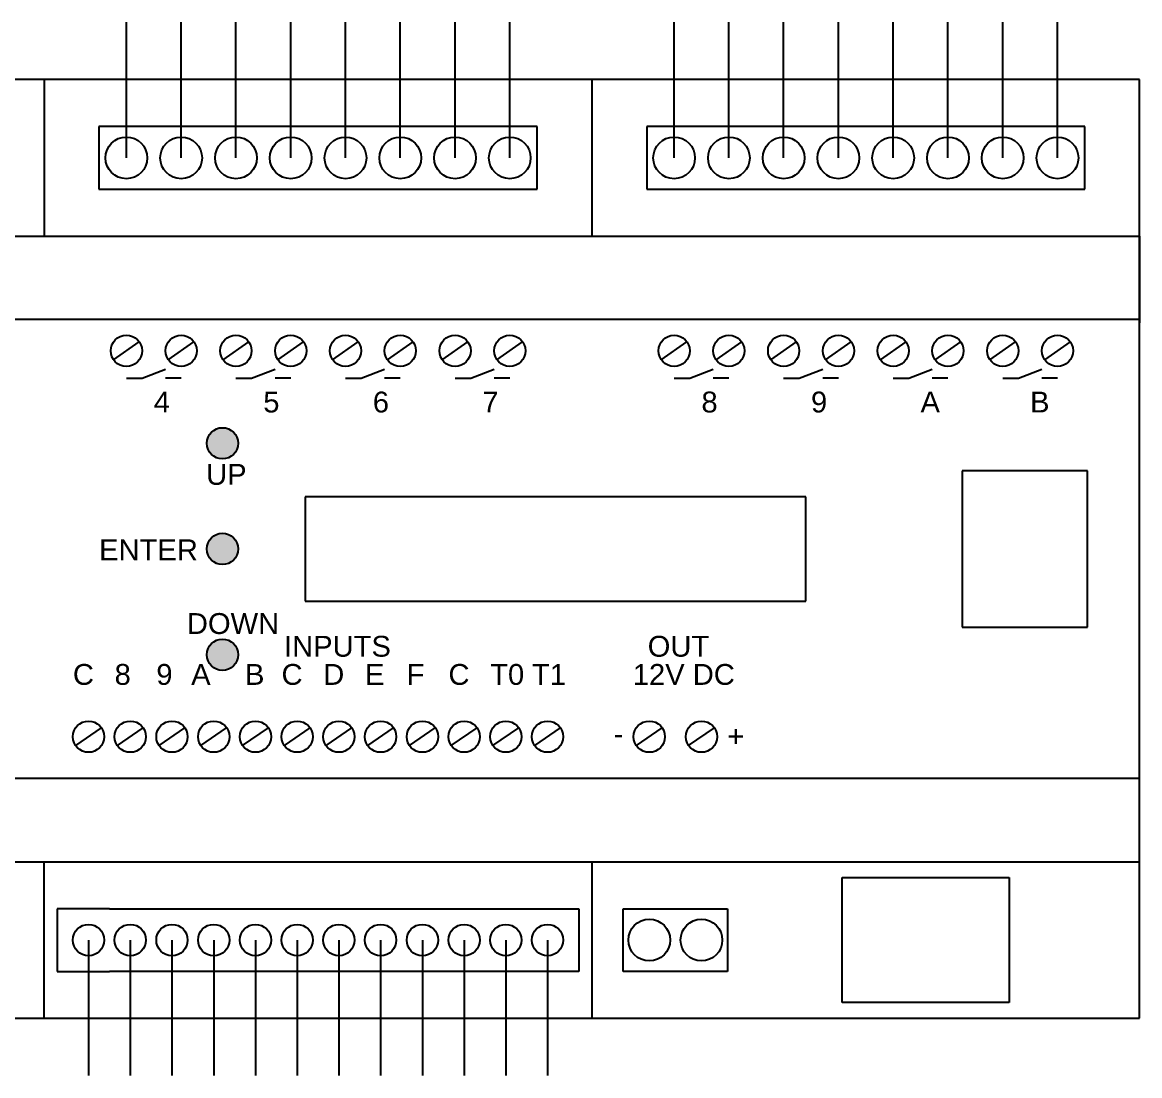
# Model space of a CAD drawing. Header units: centimetres. Extents: x 20.4 to 41.6, y 49.3 to 59.4.
# Drawn here: x 30.92 to 41.63, y 49.26 to 59.36 of the extents above; entities that cross this region are included whole.
import ezdxf

# ---------------------------------------------------------------- set-up
doc = ezdxf.new("R2010")
doc.units = ezdxf.units.CM
doc.layers.get('0').update_dxf_attribs({"lineweight": 25})
doc.styles.add('Arial', font='arial.ttf')

msp = doc.modelspace()

# ---------------------------------------------------------------- hatches: boundary and pattern name
at = {"linetype": 'Continuous', "lineweight": 5}
h = msp.add_hatch(color=256, dxfattribs=at)
h.set_gradient(color1=(255, 0, 0), color2=(255, 0, 0))
edge = h.paths.add_edge_path()
edge.add_arc((32.843, 55.322), 0.15, 0, 90)
edge.add_arc((32.843, 55.322), 0.15, 90, 180)
edge.add_arc((32.843, 55.322), 0.15, 180, 270)
edge.add_arc((32.843, 55.322), 0.15, 270, 360)
h = msp.add_hatch(color=256, dxfattribs=at)
h.set_gradient(color1=(255, 0, 0), color2=(255, 0, 0))
edge = h.paths.add_edge_path()
edge.add_arc((32.843, 54.309), 0.15, 0, 90)
edge.add_arc((32.843, 54.309), 0.15, 90, 180)
edge.add_arc((32.843, 54.309), 0.15, 180, 270)
edge.add_arc((32.843, 54.309), 0.15, 270, 360)
h = msp.add_hatch(color=256, dxfattribs=at)
h.set_gradient(color1=(255, 0, 0), color2=(255, 0, 0))
edge = h.paths.add_edge_path()
edge.add_arc((32.843, 53.295), 0.15, 0, 90)
edge.add_arc((32.843, 53.295), 0.15, 90, 180)
edge.add_arc((32.843, 53.295), 0.15, 180, 270)
edge.add_arc((32.843, 53.295), 0.15, 270, 360)

# ---------------------------------------------------------------- linework, layer by layer
for p, q in [((31.922, 58.059), (31.922, 59.359)), ((32.447, 58.059), (32.447, 59.359)), ((32.972, 58.059), (32.972, 59.359)), ((33.497, 58.059), (33.497, 59.359)), ((34.022, 58.059), (34.022, 59.359)), ((34.547, 58.059), (34.547, 59.359)), ((35.072, 58.059), (35.072, 59.359)), ((35.597, 58.059), (35.597, 59.359)), ((37.172, 58.059), (37.172, 59.359)), ((37.697, 58.059), (37.697, 59.359)), ((38.222, 58.059), (38.222, 59.359)), ((38.747, 58.059), (38.747, 59.359)), ((39.272, 58.059), (39.272, 59.359)), ((39.797, 58.059), (39.797, 59.359)), ((40.322, 58.059), (40.322, 59.359)), ((40.847, 58.059), (40.847, 59.359)), ((41.634, 58.809), (20.634, 58.809)), ((31.134, 58.809), (31.134, 57.309)), ((36.384, 58.809), (36.384, 57.309)), ((41.634, 49.809), (41.634, 58.809)), ((35.859, 58.359), (31.659, 58.359)), ((31.659, 58.359), (31.659, 57.759)), ((35.859, 57.759), (35.859, 58.359)), ((41.109, 58.359), (36.909, 58.359)), ((36.909, 58.359), (36.909, 57.759)), ((41.109, 57.759), (41.109, 58.359)), ((31.659, 57.759), (35.859, 57.759)), ((36.909, 57.759), (41.109, 57.759)), ((20.634, 57.309), (41.463, 57.309)), ((41.463, 57.309), (41.634, 57.309)), ((41.634, 57.309), (41.634, 56.509)), ((41.634, 57.291), (41.634, 56.477)), ((41.634, 56.509), (20.634, 56.509)), ((31.799, 56.123), (32.045, 56.294)), ((32.324, 56.123), (32.57, 56.294)), ((32.849, 56.123), (33.095, 56.294)), ((33.374, 56.123), (33.62, 56.294)), ((33.899, 56.123), (34.145, 56.294)), ((34.424, 56.123), (34.67, 56.294)), ((34.949, 56.123), (35.195, 56.294)), ((35.474, 56.123), (35.72, 56.294)), ((37.049, 56.123), (37.295, 56.294)), ((37.574, 56.123), (37.82, 56.294)), ((38.099, 56.123), (38.345, 56.294)), ((38.624, 56.123), (38.87, 56.294)), ((39.149, 56.123), (39.395, 56.294)), ((39.674, 56.123), (39.92, 56.294)), ((40.199, 56.123), (40.445, 56.294)), ((40.724, 56.123), (40.97, 56.294)), ((32.072, 55.947), (32.297, 56.033)), ((33.122, 55.947), (33.347, 56.033)), ((34.172, 55.947), (34.397, 56.033)), ((35.222, 55.947), (35.447, 56.033)), ((37.322, 55.947), (37.547, 56.033)), ((38.372, 55.947), (38.597, 56.033)), ((39.422, 55.947), (39.647, 56.033)), ((40.472, 55.947), (40.697, 56.033)), ((31.922, 55.947), (32.072, 55.947)), ((32.447, 55.947), (32.297, 55.947)), ((32.972, 55.947), (33.122, 55.947)), ((33.497, 55.947), (33.347, 55.947)), ((34.022, 55.947), (34.172, 55.947)), ((34.547, 55.947), (34.397, 55.947)), ((35.072, 55.947), (35.222, 55.947)), ((35.597, 55.947), (35.447, 55.947)), ((37.172, 55.947), (37.322, 55.947)), ((37.697, 55.947), (37.547, 55.947)), ((38.222, 55.947), (38.372, 55.947)), ((38.747, 55.947), (38.597, 55.947)), ((39.272, 55.947), (39.422, 55.947)), ((39.797, 55.947), (39.647, 55.947)), ((40.322, 55.947), (40.472, 55.947)), ((40.847, 55.947), (40.697, 55.947)), ((41.134, 55.059), (39.934, 55.059)), ((39.934, 55.059), (39.934, 53.559)), ((41.134, 54.309), (41.134, 55.059)), ((38.434, 54.809), (33.634, 54.809)), ((33.634, 54.809), (33.634, 53.809)), ((38.434, 53.809), (38.434, 54.809)), ((41.134, 53.559), (41.134, 54.309)), ((33.634, 53.809), (38.434, 53.809)), ((39.934, 53.559), (41.134, 53.559)), ((31.436, 52.423), (31.683, 52.594)), ((31.836, 52.423), (32.083, 52.594)), ((32.236, 52.423), (32.483, 52.594)), ((32.636, 52.423), (32.883, 52.594)), ((33.036, 52.423), (33.283, 52.594)), ((33.436, 52.423), (33.683, 52.594)), ((33.836, 52.423), (34.083, 52.594)), ((34.236, 52.423), (34.483, 52.594)), ((34.636, 52.423), (34.883, 52.594)), ((35.036, 52.423), (35.283, 52.594)), ((35.436, 52.423), (35.683, 52.594)), ((35.836, 52.423), (36.083, 52.594)), ((36.811, 52.423), (37.058, 52.594)), ((37.311, 52.423), (37.558, 52.594)), ((41.634, 52.109), (20.634, 52.109)), ((20.634, 51.309), (41.463, 51.309)), ((31.134, 49.809), (31.134, 51.309)), ((36.384, 51.309), (36.384, 49.809)), ((41.463, 51.309), (41.634, 51.309)), ((38.784, 50.559), (38.784, 51.159)), ((38.784, 51.159), (40.384, 51.159)), ((40.384, 51.159), (40.384, 49.959)), ((31.759, 50.859), (31.259, 50.859)), ((31.259, 50.859), (31.259, 50.259)), ((31.759, 50.859), (35.759, 50.859)), ((35.759, 50.859), (36.259, 50.859)), ((36.259, 50.859), (36.259, 50.259)), ((36.684, 50.559), (36.684, 50.859)), ((36.684, 50.859), (37.684, 50.859)), ((37.684, 50.859), (37.684, 50.259)), ((31.559, 50.559), (31.559, 49.259)), ((31.959, 50.559), (31.959, 49.259)), ((32.359, 50.559), (32.359, 49.259)), ((32.759, 50.559), (32.759, 49.259)), ((33.159, 50.559), (33.159, 49.259)), ((33.559, 50.559), (33.559, 49.259)), ((33.959, 50.559), (33.959, 49.259)), ((34.359, 50.559), (34.359, 49.259)), ((34.759, 50.559), (34.759, 49.259)), ((35.159, 50.559), (35.159, 49.259)), ((35.559, 50.559), (35.559, 49.259)), ((35.959, 50.559), (35.959, 49.259)), ((36.684, 50.259), (36.684, 50.559)), ((38.784, 49.959), (38.784, 50.559)), ((31.259, 50.259), (31.759, 50.259)), ((35.759, 50.259), (31.759, 50.259)), ((36.259, 50.259), (35.759, 50.259)), ((37.684, 50.259), (36.684, 50.259)), ((40.384, 49.959), (38.784, 49.959)), ((20.634, 49.809), (41.634, 49.809))]:
    msp.add_line(p, q)
for centre, radius in [((31.922, 58.059), 0.2), ((32.447, 58.059), 0.2), ((32.972, 58.059), 0.2), ((33.497, 58.059), 0.2), ((34.022, 58.059), 0.2), ((34.547, 58.059), 0.2), ((35.072, 58.059), 0.2), ((35.597, 58.059), 0.2), ((37.172, 58.059), 0.2), ((37.697, 58.059), 0.2), ((38.222, 58.059), 0.2), ((38.747, 58.059), 0.2), ((39.272, 58.059), 0.2), ((39.797, 58.059), 0.2), ((40.322, 58.059), 0.2), ((40.847, 58.059), 0.2), ((31.922, 56.209), 0.15), ((32.447, 56.209), 0.15), ((32.972, 56.209), 0.15), ((33.497, 56.209), 0.15), ((34.022, 56.209), 0.15), ((34.547, 56.209), 0.15), ((35.072, 56.209), 0.15), ((35.597, 56.209), 0.15), ((37.172, 56.209), 0.15), ((37.697, 56.209), 0.15), ((38.222, 56.209), 0.15), ((38.747, 56.209), 0.15), ((39.272, 56.209), 0.15), ((39.797, 56.209), 0.15), ((40.322, 56.209), 0.15), ((40.847, 56.209), 0.15), ((32.843, 55.322), 0.15), ((32.843, 54.309), 0.15), ((32.843, 53.295), 0.15), ((31.559, 52.509), 0.15), ((31.959, 52.509), 0.15), ((32.359, 52.509), 0.15), ((32.759, 52.509), 0.15), ((33.159, 52.509), 0.15), ((33.559, 52.509), 0.15), ((33.959, 52.509), 0.15), ((34.359, 52.509), 0.15), ((34.759, 52.509), 0.15), ((35.159, 52.509), 0.15), ((35.559, 52.509), 0.15), ((35.959, 52.509), 0.15), ((36.934, 52.509), 0.15), ((37.434, 52.509), 0.15), ((31.559, 50.559), 0.15), ((31.959, 50.559), 0.15), ((32.359, 50.559), 0.15), ((32.759, 50.559), 0.15), ((33.159, 50.559), 0.15), ((33.559, 50.559), 0.15), ((33.959, 50.559), 0.15), ((34.359, 50.559), 0.15), ((34.759, 50.559), 0.15), ((35.159, 50.559), 0.15), ((35.559, 50.559), 0.15), ((35.959, 50.559), 0.15), ((36.934, 50.559), 0.2), ((37.434, 50.559), 0.2)]:
    msp.add_circle(centre, radius)

# ---------------------------------------------------------------- texts
at = {"char_height": 0.2, "attachment_point": 1, "line_spacing_factor": 0.25, "style": 'Arial'}
for s, insert in [('4', (32.184, 55.818)), ('5', (33.234, 55.818)), ('6', (34.284, 55.818)), ('7', (35.334, 55.818)), ('8', (37.434, 55.818)), ('9', (38.484, 55.818)), ('A', (39.534, 55.818)), ('B', (40.584, 55.818)), ('UP', (32.686, 55.124)), ('ENTER', (31.66, 54.401)), ('DOWN', (32.502, 53.694)), ('INPUTS', (33.433, 53.476)), ('OUT', (36.919, 53.476)), ('C', (31.409, 53.206)), ('8', (31.809, 53.206)), ('9', (32.209, 53.206)), ('A', (32.543, 53.206)), ('B', (33.059, 53.206)), ('C', (33.409, 53.206)), ('D', (33.809, 53.206)), ('E', (34.209, 53.206)), ('F', (34.609, 53.206)), ('C', (35.009, 53.206)), ('T0', (35.409, 53.206)), ('T1', (35.809, 53.206)), ('12V DC', (36.776, 53.206)), ('-', (36.593, 52.638)), ('+', (37.682, 52.614))]:
    msp.add_mtext(s, dxfattribs=dict(at, insert=insert))

doc.saveas('drawing.dxf')
